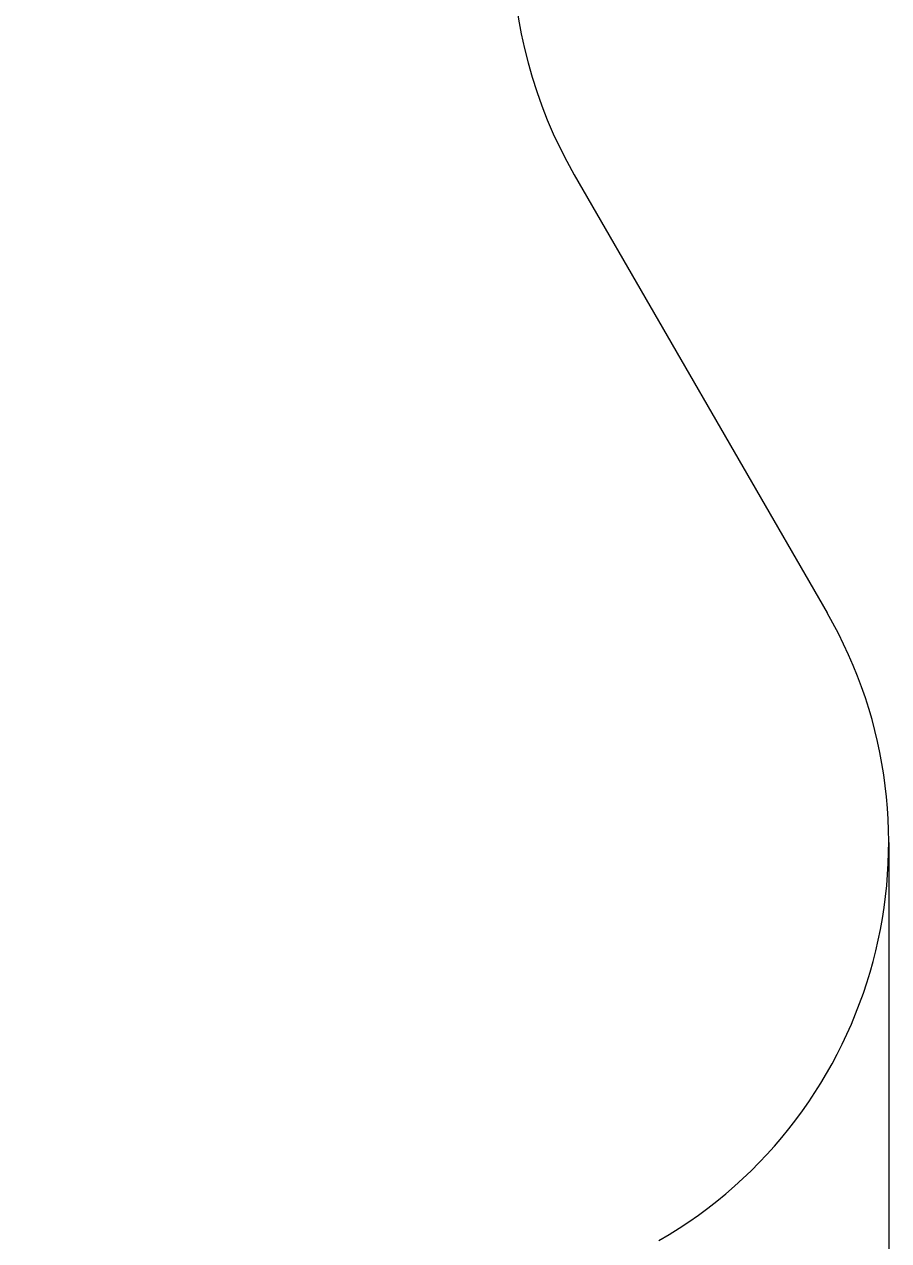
# Model space of a CAD drawing. Header units: millimetres. Extents: x -6089 to 4469, y -5168 to 4598.
# Drawn here: x 2588 to 4469, y -2615 to 32 of the extents above; entities that cross this region are included whole.
import ezdxf

# ---------------------------------------------------------------- set-up
doc = ezdxf.new("R2010")
doc.units = ezdxf.units.MM
doc.layers.add('DIKOM_ЗОНА', color=80, linetype='Continuous')
doc.layers.add('DIKOM_РАЗМЕР_ЗОНА', color=7, linetype='Continuous')
doc.styles.add('style1', font='arial.ttf', dxfattribs={"width": 0.8})
doc.dimstyles.new('1-50', dxfattribs={"dimtxt": 300, "dimasz": 200, "dimexe": 100, "dimexo": 0, "dimgap": 100, "dimtad": 1, "dimdec": 0, "dimtxsty": 'style1', "dimcen": 0, "dimclrd": 7, "dimclre": 7, "dimadec": 1, "dimazin": 2, "dimtfac": 1, "dimtdec": 0, "dimtmove": 1, "dimatfit": 3, "dimfxl": 0, "dimlwd": 25, "dimlwe": 18, "dimarcsym": 0})

# ---------------------------------------------------------------- blocks, each defined once
blk = doc.blocks.new('*D14')
at = {"layer": 'Defpoints', "color": 0, "transparency": 16777216}
for p in [(-4705.3, 3.5), (4469.2, -1748.6), (4469.2, -5067.5)]:
    blk.add_point(p, dxfattribs=at)
at = {"layer": 'DIKOM_РАЗМЕР_ЗОНА', "color": 7, "lineweight": 18, "transparency": 16777216}
for p, q in [((-4705.3, 3.5), (-4705.3, -5167.5)), ((4469.2, -1748.6), (4469.2, -5167.5))]:
    blk.add_line(p, q, dxfattribs=at)
at = {"layer": 'DIKOM_РАЗМЕР_ЗОНА', "color": 7, "lineweight": 25, "transparency": 16777216}
blk.add_line((-4505.3, -5067.5), (4269.2, -5067.5), dxfattribs=at)
at = {"layer": 'DIKOM_РАЗМЕР_ЗОНА', "color": 7, "transparency": 16777216}
for points in [[(-4505.3, -5034.2), (-4505.3, -5100.8), (-4705.3, -5067.5)], [(4269.2, -5034.2), (4269.2, -5100.8), (4469.2, -5067.5)]]:
    blk.add_solid(points, dxfattribs=at)
at = {"layer": 'DIKOM_РАЗМЕР_ЗОНА', "color": 0, "transparency": 16777216, "insert": (-118.1, -4814.3), "char_height": 300, "attachment_point": 5, "style": 'style1'}
blk.add_mtext('9200', dxfattribs=at)

msp = doc.modelspace()

# ---------------------------------------------------------------- linework, layer by layer
at = {"layer": 'DIKOM_ЗОНА', "color": 3, "lineweight": 15}
msp.add_line((3784.7, -295.2), (4335.2, -1248.6), dxfattribs=at)
for centre, start, end in [((4650.7, 204.8), 150, 210), ((3469.2, -1748.6), 300, 30)]:
    msp.add_arc(centre, 1000, start, end, dxfattribs=at)

# ---------------------------------------------------------------- dimensions: what is measured, and where the dimension line sits
at = {"layer": 'DIKOM_РАЗМЕР_ЗОНА'}
dim = msp.add_linear_dim(base=(4469.2, -5067.5), p1=(-4705.3, 3.5), p2=(4469.2, -1748.6), text='9200', dimstyle='1-50', dxfattribs=at)
dim.commit()
dim.dimension.update_dxf_attribs({"geometry": '*D14', "text_midpoint": (-118.1, -5067.5), "dimtype": 160})

doc.saveas('drawing.dxf')
